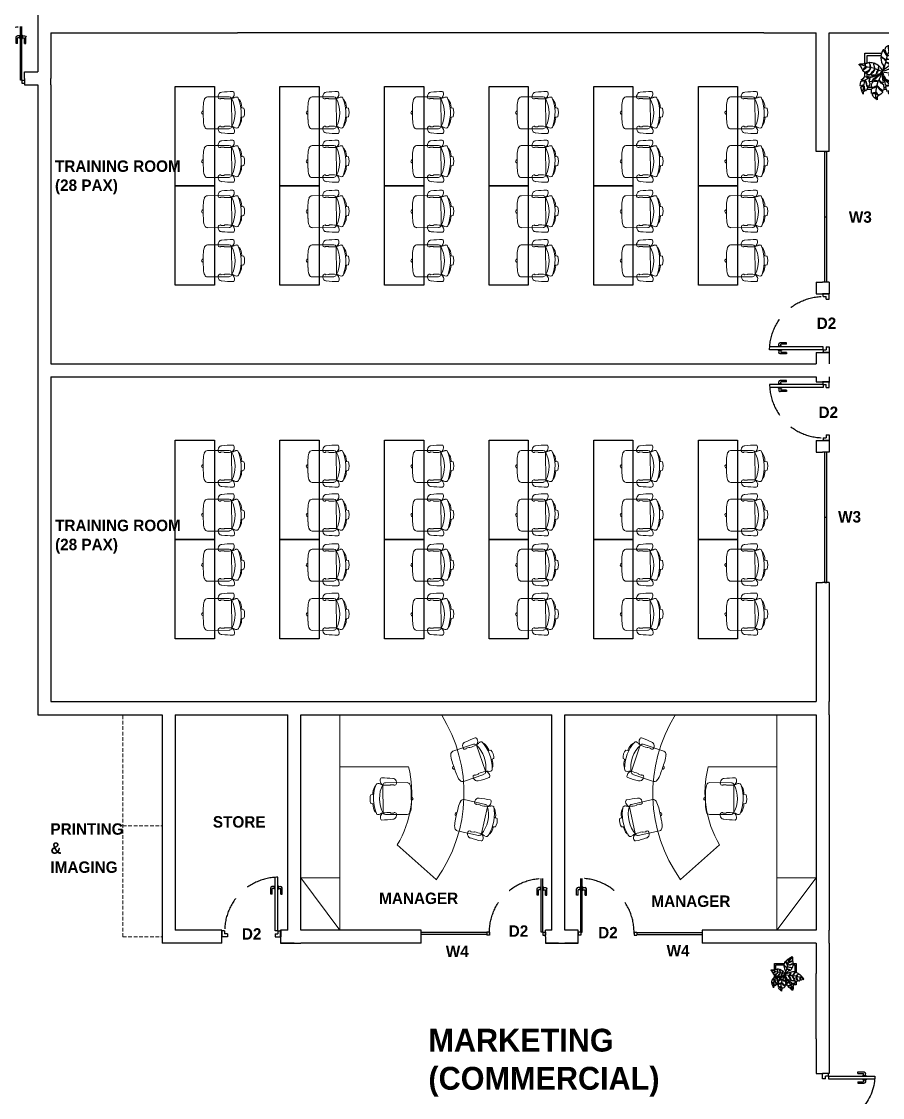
# Model space of a CAD drawing. Header units: inches. Extents: x 484217 to 497210, y -26946 to -21493.
# Drawn here: x 485076 to 485669, y -25098 to -24357 of the extents above; entities that cross this region are included whole.
import ezdxf

# ---------------------------------------------------------------- set-up
doc = ezdxf.new("R2010")
doc.units = ezdxf.units.IN
doc.header["$LTSCALE"] = 20
doc.header["$MEASUREMENT"] = 0
doc.linetypes.add('DASHED', pattern=[0.75, 0.5, -0.25])
doc.linetypes.add('HIDDEN2', pattern=[0.1875, 0.125, -0.0625])
doc.layers.add('A-furniture', color=50, linetype='Continuous', lineweight=9)
doc.layers.add('I-ANNO-TEXT', color=7, linetype='Continuous', lineweight=18)
for name, color, linetype in [('Ceco.NET 17', 3, 'Continuous'), ('GLAZING', 4, 'Continuous'), ('I-DOORS', 104, 'Continuous'), ('I-FURN', 4, 'Continuous'), ('I-WALL-IN', 3, 'Continuous')]:
    doc.layers.add(name, color=color, linetype=linetype)
doc.styles.add('MICRO', font='')
doc.styles.get('MICRO').set_extended_font_data('MicrogrammaSSi', bold=True)

# ---------------------------------------------------------------- blocks, each defined once
blk = doc.blocks.new('A$C6A0E07C9')
at = {"layer": 'A-furniture'}
for p, q in [((-0.269, 0.177), (-0.266, 0.205)), ((-0.214, 0.272), (0.118, 0.288)), ((-0.012, 0.242), (-0.025, 0.242)), ((-0.011, 0.243), (-0.012, 0.242)), ((-0.008, 0.248), (-0.011, 0.243)), ((-0.011, 0.243), (-0.011, 0.243)), ((0.038, 0.251), (-0.003, 0.25)), ((0.042, 0.251), (0.045, 0.247)), ((0.045, 0.247), (0.046, 0.246)), ((0.046, 0.246), (0.048, 0.245)), ((0.048, 0.245), (0.048, 0.245)), ((0.159, 0.25), (0.179, -0.167)), ((-0.291, 0.02), (-0.289, 0.029)), ((-0.288, 0.01), (-0.291, 0.02)), ((-0.289, 0.029), (-0.284, 0.038)), ((-0.282, 0.002), (-0.288, 0.01)), ((-0.284, 0.038), (-0.276, 0.044)), ((-0.274, -0.003), (-0.282, 0.002)), ((-0.276, 0.044), (-0.267, 0.046)), ((0.315, 0.121), (0.306, 0.12)), ((0.313, 0.121), (0.347, 0.116)), ((0.315, 0.152), (0.319, 0.129)), ((0.351, 0.113), (0.36, 0.088)), ((0.364, 0.015), (0.358, -0.011)), ((0.36, 0.088), (0.366, 0.051)), ((0.366, 0.051), (0.364, 0.015)), ((-0.264, -0.004), (-0.274, -0.003)), ((0.296, -0.147), (0.284, -0.159)), ((0.311, -0.022), (0.322, -0.023)), ((0.32, -0.023), (0.355, -0.015)), ((0.355, -0.015), (0.356, -0.013)), ((0.356, -0.013), (0.358, -0.011)), ((-0.189, -0.217), (0.143, -0.2)), ((0.009, -0.176), (-0.004, -0.177)), ((0.009, -0.176), (0.009, -0.176)), ((0.01, -0.176), (0.009, -0.176)), ((0.013, -0.182), (0.01, -0.176)), ((0.059, -0.18), (0.018, -0.183)), ((0.063, -0.179), (0.066, -0.175)), ((0.066, -0.175), (0.067, -0.174)), ((0.067, -0.174), (0.069, -0.173)), ((0.069, -0.173), (0.069, -0.173))]:
    blk.add_line(p, q, dxfattribs=at)
for centre, radius, start, end in [((0.027, 0.278), 0.0792, 129.4999, 189.1152), ((0.007, 0.283), 0.0635, 94.0792, 117.5938), ((0.224, -0.892), 1.257, 92.3594, 100.1757), ((0.172, 0.345), 0.0192, 28.1256, 89.2436), ((0.121, 0.323), 0.0749, 330.3794, 24.513), ((0.182, 0.142), 0.452, 175.5289, 182.0991), ((0.594, -0.035), 0.893, 162.1203, 164.4323), ((-0.21, 0.223), 0.0487, 94.526, 161.0109), ((-0.022, 0.271), 0.0292, 192.0047, 264.4409), ((-0.004, 0.244), 0.00623, 84.8455, 131.3174), ((0.037, 0.241), 0.0101, 64.5281, 88.6391), ((0.001, 1.553), 1.309, 272.0899, 276.676), ((0.117, 0.241), 0.0463, 34.0902, 88.4441), ((0.149, 0.274), 0.0211, 279.8693, 313.3434), ((-0.249, 0.025), 0.471, 334.5973, 30.9732), ((0.17, 0.245), 0.0129, 130.1366, 158.0173), ((0.187, 0.181), 0.0779, 100.0525, 108.2672), ((0.108, 0.326), 0.0879, 309.6726, 333.0223), ((-1.125, 2.793), 2.849, 297.1157, 298.0695), ((-0.92, -0.013), 1.143, 14.0931, 15.0056), ((0.234, 0.223), 0.0597, 72.5282, 107.7011), ((0.195, 0.222), 0.0806, 25.5198, 45.5387), ((-0.301, 0.026), 0.614, 339.6108, 22.0467), ((0.128, 0.125), 0.189, 8.0925, 40.8276), ((72.219, 3.627), 72.574, 182.76527, 182.92488), ((0.31, 0.129), 0.0088, 301.088, 3.1667), ((0.347, 0.111), 0.00513, 22.8184, 91.0076), ((0.081, -0.062), 0.341, 182.481, 200.7553), ((0.116, -0.038), 0.211, 328.6962, 1.8079), ((0.318, -0.031), 0.00903, 2.1237, 63.3709), ((-0.186, -0.16), 0.0572, 202.8821, 266.1169), ((0.052, -0.207), 0.0792, 176.5782, 236.1936), ((0.002, -0.206), 0.0292, 101.2525, 173.6887), ((0.031, -0.214), 0.0635, 248.0997, 271.6142), ((0.017, -0.177), 0.00623, 234.376, 280.848), ((0.131, 0.976), 1.257, 265.5178, 273.334), ((0.058, -0.17), 0.0101, 277.0543, 301.1654), ((0.152, -1.479), 1.309, 89.0174, 93.6036), ((0.138, -0.155), 0.0449, 276.7939, 330.1521), ((0.172, -0.191), 0.0211, 52.3501, 85.8241), ((0.197, -0.155), 0.0211, 212.6602, 229.0352), ((0.163, -0.292), 0.122, 63.0548, 80.6357), ((0.136, -0.248), 0.0879, 32.6712, 56.0209), ((0.202, -0.26), 0.0192, 276.4498, 337.5679), ((-0.92, -0.013), 1.143, 350.6964, 351.6126), ((0.149, -0.244), 0.0749, 341.1805, 35.314), ((0.324, 0.055), 0.26, 246.1539, 250.8174), ((0.249, -0.153), 0.0392, 254.2998, 275.9911), ((0.254, -0.14), 0.0518, 269.3553, 293.3788)]:
    blk.add_arc(centre, radius, start, end, dxfattribs=at)
blk = doc.blocks.new('*U164')
at = {"layer": 'A-furniture'}
for p, q in [((2.5, -0.6), (2.5, 0)), ((3.3, -0.6), (0, -0.6)), ((0.8, -0.6), (0.8, -1.65)), ((1.992, -1.476), (2.525, -2.072))]:
    blk.add_line(p, q, dxfattribs=at)
at = {"layer": 'A-furniture', "linetype": 'HIDDEN2'}
blk.add_line((2.5, 0), (3.3, -0.6), dxfattribs=at)
at = {"layer": 'A-furniture'}
for centre, radius, start, end in [((1.189, -0.145), 1.554, 255.5214, 301.111), ((1.204, -0.234), 2.264, 237.868, 305.7215)]:
    blk.add_arc(centre, radius, start, end, dxfattribs=at)
for p, rotation in [((1.323, -1.428), 86.85652716130764), ((0.691, -2.585), 248.0226334994808), ((1.546, -2.651), 279.5773348211345)]:
    blk.add_blockref('A$C6A0E07C9', p, dxfattribs=dict(at, rotation=rotation))
blk = doc.blocks.new('glass doors- 900')
for p, q in [((387081, -15046), (387081, -14225)), ((387102, -15046), (387102, -14226)), ((387017, -14483), (387017, -14387)), ((387038, -14483), (387017, -14483)), ((387070, -14366), (387038, -14366)), ((387038, -14483), (387038, -14398)), ((387070, -14398), (387038, -14398)), ((387081, -14355), (387070, -14355)), ((387070, -14408), (387070, -14355)), ((387081, -14408), (387070, -14408)), ((387102, -14355), (387113, -14355)), ((387102, -14408), (387113, -14408)), ((387113, -14408), (387113, -14355)), ((387113, -14366), (387145, -14366)), ((387113, -14398), (387145, -14398)), ((387145, -14483), (387145, -14398)), ((387145, -14483), (387167, -14483)), ((387167, -14483), (387167, -14387)), ((387038, -15046), (387038, -15093)), ((387081, -15046), (387038, -15046)), ((387081, -15093), (387038, -15093)), ((387081, -15046), (387081, -15093)), ((387081, -15046), (387081, -15093)), ((387081, -15046), (387102, -15046)), ((387895, -15046), (387895, -15093)), ((387895, -15046), (387895, -15093)), ((387895, -15046), (387895, -15046)), ((387895, -15046), (387938, -15046)), ((387895, -15093), (387938, -15093)), ((387938, -15046), (387938, -15093))]:
    blk.add_line(p, q)
at = {"linetype": 'DASHED', "ltscale": 50}
blk.add_arc((387070, -15050), 825, 358.6028, 89.255, dxfattribs=at)
for centre, start, end in [((387038, -14387), 90, 180), ((387145, -14387), 0, 90)]:
    blk.add_arc(centre, 21.4, start, end)
blk = doc.blocks.new('door 1')
for p, q in [((86, 0), (0, 0)), ((0, -90), (0, 0)), ((86, -43), (86, 0)), ((814, 0), (900, 0)), ((814, -43), (814, 0)), ((900, -90), (900, 0)), ((43, -90), (0, -90)), ((86, -43), (43, -43)), ((43, -90), (43, -43)), ((43, -90), (43, -43)), ((43, -90), (43, -911)), ((43, -90), (86, -90)), ((86, -90), (86, -909)), ((814, -43), (857, -43)), ((857, -90), (857, -43)), ((857, -90), (857, -43)), ((857, -90), (900, -90)), ((857, -90), (857, -90)), ((-21, -652), (-21, -749)), ((0, -652), (-21, -652)), ((0, -652), (0, -738)), ((129, -652), (129, -738)), ((129, -652), (150, -652)), ((150, -652), (150, -749)), ((32, -738), (0, -738)), ((32, -770), (0, -770)), ((32, -727), (32, -781)), ((43, -727), (32, -727)), ((43, -781), (32, -781)), ((86, -727), (96, -727)), ((86, -781), (96, -781)), ((96, -727), (96, -781)), ((96, -738), (129, -738)), ((96, -770), (129, -770))]:
    blk.add_line(p, q)
at = {"linetype": 'DASHED', "ltscale": 50}
blk.add_arc((32, -86), 825, 270.745, 1.3972, dxfattribs=at)
for centre, start, end in [((0, -749), 180, 270), ((129, -749), 270, 0)]:
    blk.add_arc(centre, 21.4, start, end)
blk = doc.blocks.new('pivot door')
blk.add_line((-188253, -329835), (-188265, -329835))
at = {"layer": 'I-DOORS', "rotation": 180}
blk.add_blockref('door 1', (-188253, -329835), dxfattribs=at)
blk = doc.blocks.new('solid door-1500')
for p, q in [((410495, -4754), (410495, -4047)), ((410537, -4754), (410537, -4047)), ((411866, -4754), (411866, -4047)), ((411909, -4754), (411909, -4047)), ((410430, -4306), (410430, -4209)), ((410484, -4188), (410452, -4188)), ((410484, -4220), (410452, -4220)), ((410452, -4306), (410452, -4220)), ((410484, -4231), (410484, -4177)), ((410495, -4177), (410484, -4177)), ((410495, -4231), (410484, -4231)), ((410537, -4177), (410548, -4177)), ((410537, -4231), (410548, -4231)), ((410548, -4231), (410548, -4177)), ((410548, -4188), (410580, -4188)), ((410548, -4220), (410580, -4220)), ((410580, -4306), (410580, -4220)), ((410602, -4306), (410602, -4209)), ((411802, -4306), (411802, -4209)), ((411855, -4188), (411823, -4188)), ((411855, -4220), (411823, -4220)), ((411823, -4306), (411823, -4220)), ((411866, -4177), (411855, -4177)), ((411855, -4231), (411855, -4177)), ((411866, -4231), (411855, -4231)), ((411909, -4177), (411920, -4177)), ((411909, -4231), (411920, -4231)), ((411920, -4231), (411920, -4177)), ((411920, -4188), (411952, -4188)), ((411920, -4220), (411952, -4220)), ((411952, -4306), (411952, -4220)), ((411973, -4306), (411973, -4209)), ((410452, -4306), (410430, -4306)), ((410580, -4306), (410602, -4306)), ((411823, -4306), (411802, -4306)), ((411952, -4306), (411973, -4306)), ((410495, -4754), (410452, -4754)), ((410452, -4754), (410452, -4844)), ((410495, -4754), (410537, -4754)), ((410495, -4754), (410495, -4801)), ((410495, -4754), (410495, -4801)), ((411909, -4754), (411866, -4754)), ((411909, -4754), (411909, -4801)), ((411909, -4754), (411909, -4801)), ((411909, -4754), (411952, -4754)), ((411952, -4754), (411952, -4844)), ((410452, -4844), (410464, -4844)), ((410537, -4844), (410452, -4844)), ((410537, -4801), (410495, -4801)), ((410537, -4801), (410537, -4844)), ((411866, -4801), (411866, -4844)), ((411866, -4801), (411909, -4801)), ((411866, -4844), (411952, -4844)), ((411952, -4844), (411940, -4844))]:
    blk.add_line(p, q)
for points in [[(410495, -4047), (410537, -4047)], [(411909, -4047), (411866, -4047)]]:
    blk.add_lwpolyline(points)
at = {"linetype": 'DASHED', "ltscale": 50}
for centre, start, end in [((410495, -4754), 0, 86.5254), ((411909, -4754), 93.4746, 180)]:
    blk.add_arc(centre, 707, start, end, dxfattribs=at)
for centre, start, end in [((410452, -4209), 90, 180), ((410580, -4209), 0, 90), ((411823, -4209), 90, 180), ((411952, -4209), 0, 90)]:
    blk.add_arc(centre, 21.4, start, end)
blk = doc.blocks.new('Drawing10')
at = {"layer": 'Ceco.NET 17', "color": 7}
for p, q in [((-0.02, 0.263), (-0.059, 0.273)), ((0.029, 0.247), (-0.02, 0.263)), ((0.07, 0.24), (0.029, 0.247)), ((0.103, 0.231), (0.07, 0.24)), ((0.156, 0.21), (0.103, 0.231)), ((0.189, 0.199), (0.156, 0.21))]:
    blk.add_line(p, q, dxfattribs=at)
for points in [[(0.331, 0.528), (0.32, 0.524), (0.312, 0.519), (0.305, 0.512), (0.303, 0.502), (0.302, 0.488), (0.297, 0.489), (0.297, 0.5), (0.294, 0.505), (0.289, 0.504), (0.28, 0.496), (0.271, 0.491), (0.266, 0.483), (0.266, 0.466), (0.266, 0.443), (0.266, 0.43), (0.262, 0.426), (0.26, 0.433), (0.259, 0.456), (0.261, 0.479), (0.255, 0.482), (0.243, 0.473), (0.234, 0.468), (0.226, 0.462), (0.22, 0.453), (0.218, 0.439), (0.225, 0.417), (0.233, 0.398), (0.243, 0.379), (0.242, 0.371), (0.236, 0.375), (0.232, 0.386), (0.223, 0.402), (0.212, 0.423), (0.209, 0.437), (0.198, 0.435), (0.188, 0.417), (0.184, 0.408), (0.18, 0.396), (0.174, 0.372), (0.189, 0.355), (0.203, 0.347), (0.221, 0.334), (0.227, 0.323), (0.23, 0.315), (0.224, 0.319), (0.217, 0.33), (0.2, 0.34), (0.183, 0.352), (0.174, 0.355), (0.174, 0.348), (0.177, 0.325), (0.183, 0.3), (0.19, 0.282), (0.203, 0.266), (0.203, 0.253), (0.194, 0.21), (0.213, 0.227), (0.233, 0.24), (0.269, 0.267), (0.269, 0.27), (0.26, 0.283), (0.237, 0.295), (0.233, 0.306), (0.241, 0.302), (0.265, 0.293), (0.279, 0.277), (0.288, 0.276), (0.289, 0.275), (0.292, 0.278), (0.308, 0.291), (0.319, 0.301), (0.325, 0.309), (0.32, 0.318), (0.302, 0.321), (0.281, 0.325), (0.255, 0.331), (0.243, 0.335), (0.248, 0.336), (0.269, 0.337), (0.297, 0.331), (0.325, 0.325), (0.335, 0.326), (0.341, 0.338), (0.345, 0.361), (0.349, 0.379), (0.349, 0.394), (0.332, 0.39), (0.302, 0.376), (0.276, 0.372), (0.258, 0.37), (0.259, 0.376), (0.278, 0.377), (0.297, 0.384), (0.318, 0.394), (0.338, 0.4), (0.346, 0.41), (0.345, 0.427), (0.343, 0.446), (0.323, 0.442), (0.306, 0.43), (0.285, 0.42), (0.272, 0.42), (0.286, 0.427), (0.309, 0.438), (0.328, 0.452), (0.34, 0.456), (0.34, 0.479), (0.34, 0.499), (0.34, 0.512), (0.336, 0.519)], [(-0.066, 0.275), (-0.059, 0.28), (-0.052, 0.283), (-0.038, 0.283), (-0.021, 0.284), (-0.008, 0.285), (-0.001, 0.28), (0.001, 0.27), (0.005, 0.258), (0.009, 0.257), (0.006, 0.266), (0.004, 0.277), (0.005, 0.287), (0.009, 0.289), (0.02, 0.292), (0.03, 0.295), (0.038, 0.296), (0.048, 0.289), (0.052, 0.271), (0.055, 0.257), (0.057, 0.245), (0.063, 0.247), (0.06, 0.265), (0.055, 0.282), (0.051, 0.293), (0.049, 0.298), (0.052, 0.3), (0.067, 0.298), (0.08, 0.297), (0.093, 0.295), (0.094, 0.279), (0.097, 0.261), (0.102, 0.245), (0.103, 0.236), (0.107, 0.232), (0.109, 0.237), (0.105, 0.253), (0.1, 0.268), (0.099, 0.281), (0.103, 0.293), (0.109, 0.29), (0.118, 0.283), (0.131, 0.278), (0.144, 0.268), (0.147, 0.25), (0.145, 0.229), (0.148, 0.216), (0.151, 0.222), (0.151, 0.232), (0.15, 0.246), (0.151, 0.254), (0.149, 0.261), (0.153, 0.261), (0.16, 0.255), (0.17, 0.243), (0.175, 0.232), (0.184, 0.219), (0.192, 0.204), (0.184, 0.192), (0.172, 0.182), (0.164, 0.173), (0.153, 0.168), (0.138, 0.166), (0.128, 0.169), (0.131, 0.178), (0.139, 0.192), (0.144, 0.201), (0.145, 0.207), (0.136, 0.207), (0.13, 0.198), (0.123, 0.175), (0.119, 0.165), (0.113, 0.16), (0.101, 0.159), (0.086, 0.159), (0.076, 0.16), (0.07, 0.168), (0.077, 0.18), (0.094, 0.197), (0.105, 0.21), (0.108, 0.221), (0.104, 0.225), (0.097, 0.212), (0.086, 0.2), (0.075, 0.19), (0.066, 0.176), (0.059, 0.166), (0.051, 0.163), (0.037, 0.164), (0.027, 0.167), (0.011, 0.182), (0.024, 0.189), (0.046, 0.208), (0.056, 0.22), (0.06, 0.228), (0.061, 0.236), (0.054, 0.234), (0.048, 0.221), (0.034, 0.207), (0.02, 0.2), (0.006, 0.19), (-0.006, 0.192), (-0.016, 0.199), (-0.022, 0.206), (-0.025, 0.215), (-0.009, 0.225), (0.006, 0.233), (0.015, 0.242), (0.01, 0.245), (0, 0.238), (-0.011, 0.232), (-0.025, 0.222), (-0.03, 0.223), (-0.033, 0.231), (-0.041, 0.249), (-0.053, 0.26), (-0.063, 0.271)], [(0.547, 0.11), (0.54, 0.118), (0.532, 0.126), (0.525, 0.137), (0.516, 0.148), (0.509, 0.156), (0.5, 0.156), (0.49, 0.152), (0.48, 0.141), (0.478, 0.146), (0.486, 0.156), (0.5, 0.159), (0.5, 0.166), (0.494, 0.172), (0.48, 0.183), (0.468, 0.192), (0.455, 0.2), (0.441, 0.194), (0.428, 0.187), (0.419, 0.178), (0.411, 0.169), (0.405, 0.172), (0.414, 0.183), (0.423, 0.191), (0.434, 0.198), (0.441, 0.202), (0.446, 0.208), (0.437, 0.213), (0.416, 0.227), (0.401, 0.232), (0.387, 0.234), (0.37, 0.217), (0.362, 0.2), (0.351, 0.184), (0.342, 0.185), (0.354, 0.197), (0.36, 0.213), (0.369, 0.226), (0.376, 0.235), (0.375, 0.241), (0.365, 0.245), (0.35, 0.245), (0.332, 0.242), (0.31, 0.239), (0.301, 0.227), (0.293, 0.205), (0.288, 0.186), (0.284, 0.196), (0.291, 0.218), (0.295, 0.226), (0.297, 0.231), (0.293, 0.234), (0.278, 0.23), (0.257, 0.222), (0.245, 0.217), (0.23, 0.21), (0.219, 0.207), (0.193, 0.203), (0.197, 0.184), (0.202, 0.158), (0.211, 0.143), (0.223, 0.13), (0.23, 0.115), (0.248, 0.106), (0.267, 0.098), (0.294, 0.089), (0.297, 0.095), (0.294, 0.111), (0.284, 0.125), (0.273, 0.14), (0.267, 0.158), (0.267, 0.172), (0.271, 0.174), (0.277, 0.171), (0.277, 0.152), (0.288, 0.135), (0.296, 0.124), (0.305, 0.103), (0.306, 0.087), (0.325, 0.084), (0.344, 0.081), (0.362, 0.076), (0.368, 0.082), (0.366, 0.093), (0.354, 0.119), (0.344, 0.135), (0.336, 0.148), (0.328, 0.168), (0.334, 0.172), (0.346, 0.152), (0.358, 0.13), (0.373, 0.107), (0.377, 0.091), (0.376, 0.078), (0.383, 0.072), (0.403, 0.068), (0.412, 0.067), (0.426, 0.069), (0.43, 0.074), (0.422, 0.085), (0.416, 0.103), (0.405, 0.125), (0.401, 0.139), (0.401, 0.148), (0.407, 0.147), (0.411, 0.135), (0.419, 0.116), (0.427, 0.095), (0.438, 0.082), (0.454, 0.076), (0.462, 0.078), (0.473, 0.085), (0.479, 0.096), (0.47, 0.116), (0.474, 0.124), (0.478, 0.112), (0.485, 0.101), (0.49, 0.094), (0.501, 0.098), (0.515, 0.102), (0.524, 0.106), (0.537, 0.105)], [(-0.02, -0.051), (-0.027, -0.031), (-0.033, -0.013), (-0.042, 0.014), (-0.044, 0.024), (-0.029, 0.039), (-0.019, 0.044), (-0.016, 0.05), (-0.023, 0.049), (-0.034, 0.045), (-0.042, 0.037), (-0.049, 0.037), (-0.053, 0.049), (-0.049, 0.062), (-0.045, 0.089), (-0.037, 0.094), (-0.019, 0.097), (-0.004, 0.096), (0, 0.099), (-0.007, 0.101), (-0.027, 0.105), (-0.039, 0.105), (-0.037, 0.111), (-0.028, 0.119), (-0.014, 0.13), (-0.001, 0.143), (0.017, 0.14), (0.033, 0.129), (0.045, 0.128), (0.038, 0.133), (0.027, 0.138), (0.027, 0.145), (0.037, 0.147), (0.069, 0.152), (0.123, 0.156), (0.151, 0.158), (0.123, 0.138), (0.091, 0.116), (0.071, 0.087), (0.054, 0.088), (0.05, 0.102), (0.057, 0.122), (0.054, 0.125), (0.046, 0.111), (0.044, 0.093), (0.051, 0.08), (0.055, 0.068), (0.049, 0.052), (0.039, 0.035), (0.025, 0.043), (0.021, 0.065), (0.012, 0.088), (0.004, 0.093), (0.009, 0.078), (0.014, 0.06), (0.016, 0.044), (0.023, 0.032), (0.031, 0.023), (0.024, 0.008), (0.015, -0.005), (0.009, -0.013), (0, 0), (-0.004, 0.026), (-0.01, 0.039), (-0.012, 0.029), (-0.007, 0.004), (-0.004, -0.007), (0.003, -0.017), (-0.011, -0.021), (-0.018, -0.023)], [(0.203, 0.147), (0.221, 0.112), (0.237, 0.101), (0.268, 0.081), (0.273, 0.073), (0.272, 0.067), (0.27, 0.056), (0.274, 0.051), (0.278, 0.064), (0.283, 0.071), (0.29, 0.066), (0.298, 0.059), (0.31, 0.052), (0.313, 0.037), (0.311, 0.023), (0.307, 0.007), (0.31, -0.006), (0.316, 0), (0.315, 0.011), (0.318, 0.027), (0.322, 0.035), (0.327, 0.03), (0.335, 0.013), (0.345, -0.005), (0.344, -0.017), (0.333, -0.03), (0.322, -0.044), (0.33, -0.043), (0.337, -0.033), (0.348, -0.031), (0.349, -0.048), (0.344, -0.067), (0.339, -0.086), (0.335, -0.104), (0.312, -0.083), (0.306, -0.071), (0.299, -0.066), (0.302, -0.055), (0.313, -0.049), (0.315, -0.041), (0.306, -0.046), (0.294, -0.053), (0.291, -0.06), (0.279, -0.055), (0.266, -0.047), (0.255, -0.032), (0.269, -0.019), (0.287, -0.014), (0.3, -0.011), (0.299, -0.004), (0.286, -0.007), (0.271, -0.009), (0.256, -0.017), (0.247, -0.019), (0.238, -0.009), (0.233, 0.008), (0.233, 0.019), (0.228, 0.033), (0.237, 0.041), (0.256, 0.042), (0.265, 0.044), (0.264, 0.049), (0.256, 0.047), (0.236, 0.046), (0.228, 0.045), (0.222, 0.073), (0.216, 0.101), (0.206, 0.131)]]:
    blk.add_lwpolyline(points, close=True, dxfattribs=at)
for points in [[(0.206, 0.225), (0.234, 0.312), (0.243, 0.364), (0.261, 0.413), (0.297, 0.476), (0.326, 0.508)], [(0, 0.276), (0, 0.4), (0.182, 0.4)], [(0.025, 0.293), (0.025, 0.375), (0.175, 0.375)], [(0.224, 0.4), (0.232, 0.4)], [(0.237, 0.375), (0.242, 0.375)], [(0.259, 0.375), (0.295, 0.375)], [(0.338, 0.4), (0.4, 0.4), (0.4, 0.232)], [(0.348, 0.375), (0.375, 0.375), (0.375, 0.24)], [(0, 0.23), (0, 0.238)], [(0.126, 0.15), (0.09, 0.139), (0.044, 0.125), (0.007, 0.107), (-0.008, 0.075), (-0.019, 0.031), (-0.023, -0.012)], [(0, 0.142), (0, 0.191)], [(0.025, 0.19), (0.025, 0.202)], [(0.025, 0.134), (0.025, 0.169)], [(0.191, 0.189), (0.191, 0.164), (0.19, 0.141), (0.192, 0.118), (0.197, 0.094), (0.2, 0.079), (0.194, 0.076), (0.179, 0.082), (0.168, 0.093), (0.161, 0.107), (0.154, 0.102), (0.16, 0.091), (0.17, 0.076), (0.189, 0.069), (0.204, 0.057), (0.205, 0.04), (0.208, 0.023), (0.207, 0.007), (0.202, -0.007), (0.191, -0.008), (0.166, 0.008), (0.152, 0.026), (0.139, 0.043), (0.134, 0.037), (0.142, 0.022), (0.155, 0.007), (0.177, -0.01), (0.191, -0.021), (0.193, -0.032), (0.183, -0.043), (0.173, -0.051), (0.157, -0.061), (0.142, -0.052), (0.13, -0.036), (0.12, -0.034), (0.124, -0.043), (0.137, -0.054), (0.149, -0.063), (0.148, -0.067), (0.134, -0.077), (0.132, -0.096), (0.132, -0.113), (0.12, -0.102), (0.105, -0.09), (0.089, -0.075), (0.081, -0.058), (0.084, -0.048), (0.105, -0.042), (0.116, -0.037), (0.111, -0.031), (0.094, -0.037), (0.081, -0.04), (0.072, -0.043), (0.072, -0.025), (0.072, -0.007), (0.072, 0.008), (0.082, 0.015), (0.108, 0.023), (0.117, 0.031), (0.121, 0.039), (0.112, 0.035), (0.102, 0.028), (0.084, 0.025), (0.072, 0.035), (0.072, 0.055), (0.078, 0.07), (0.087, 0.087), (0.099, 0.088), (0.124, 0.093), (0.14, 0.094), (0.135, 0.098), (0.121, 0.099), (0.102, 0.098), (0.098, 0.102), (0.103, 0.108), (0.116, 0.119), (0.13, 0.132), (0.191, 0.189)], [(0.185, 0.178), (0.165, 0.136), (0.14, 0.087), (0.126, 0.037), (0.12, -0.01), (0.114, -0.055), (0.117, -0.082), (0.127, -0.102)], [(0.212, 0.19), (0.269, 0.184), (0.331, 0.182), (0.383, 0.173), (0.451, 0.152), (0.511, 0.127), (0.529, 0.115)], [(0.375, 0.234), (0.375, 0.222)], [(0.072, 0), (0.018, 0)], [(0.025, 0.03), (0.025, 0.042)], [(0.11, 0.025), (0.029, 0.025)], [(0.153, 0.025), (0.14, 0.025)], [(0.179, 0), (0.164, 0)], [(0.235, 0), (0.204, 0)], [(0.231, 0.025), (0.207, 0.025)], [(0.218, 0.108), (0.265, 0.06), (0.283, 0.028), (0.312, -0.014), (0.323, -0.05), (0.331, -0.093)], [(0.315, 0), (0.309, 0)], [(0.318, 0.025), (0.311, 0.025)], [(0.375, 0.099), (0.375, 0.025), (0.33, 0.025)], [(0.4, 0.068), (0.4, 0), (0.342, 0)]]:
    blk.add_lwpolyline(points, dxfattribs=at)
for radius, start, end in [(0.152, 66.8462, 69.1635), (0.152, 207.3985, 208.1983), (0.11, 239.4978, 242.4297), (0.11, 256.133, 263.4421)]:
    blk.add_arc((0.19, 0.193), radius, start, end, dxfattribs=at)

msp = doc.modelspace()

# ---------------------------------------------------------------- linework, layer by layer
at = {"layer": 'A-furniture', "linetype": 'HIDDEN2', "elevation": 6.93}
for points in [[(485145.64, -24987.52), (485145.64, -24834.52)], [(485145.64, -24911.02), (485172.64, -24911.02)], [(485145.64, -24987.52), (485172.64, -24987.52)]]:
    msp.add_lwpolyline(points, dxfattribs=at)
at = {"layer": 'GLAZING', "elevation": 6.93}
for points in [[(485628.92, -24536.66), (485628.92, -24446.66)], [(485630.27, -24536.66), (485630.27, -24446.66)], [(485628.92, -24491.66), (485630.27, -24491.66)], [(485628.92, -24743.58), (485628.92, -24653.59)], [(485630.27, -24743.58), (485630.27, -24653.59)], [(485628.92, -24698.58), (485630.27, -24698.58)], [(485396.14, -24984.56), (485351.14, -24984.56)], [(485396.14, -24984.56), (485396.14, -24985.91)], [(485499.52, -24984.56), (485544.52, -24984.56)], [(485499.52, -24984.56), (485499.52, -24985.91)], [(485396.14, -24985.91), (485351.14, -24985.91)], [(485499.52, -24985.91), (485544.52, -24985.91)]]:
    msp.add_lwpolyline(points, dxfattribs=at)
at = {"layer": 'I-FURN', "elevation": 6.93}
for points in [[(485181.64, -24401.9), (485208.68, -24401.9), (485208.68, -24470.31), (485181.64, -24470.31)], [(485253.68, -24401.9), (485280.73, -24401.9), (485280.73, -24470.31), (485253.68, -24470.31)], [(485325.73, -24401.9), (485352.77, -24401.9), (485352.77, -24470.31), (485325.73, -24470.31)], [(485397.77, -24401.9), (485424.81, -24401.9), (485424.81, -24470.31), (485397.77, -24470.31)], [(485469.82, -24401.9), (485496.86, -24401.9), (485496.86, -24470.31), (485469.82, -24470.31)], [(485541.86, -24401.9), (485568.9, -24401.9), (485568.9, -24470.31), (485541.86, -24470.31)], [(485181.64, -24470.31), (485208.68, -24470.31), (485208.68, -24538.73), (485181.64, -24538.73)], [(485253.68, -24470.31), (485280.73, -24470.31), (485280.73, -24538.73), (485253.68, -24538.73)], [(485325.73, -24470.31), (485352.77, -24470.31), (485352.77, -24538.73), (485325.73, -24538.73)], [(485397.77, -24470.31), (485424.81, -24470.31), (485424.81, -24538.73), (485397.77, -24538.73)], [(485469.82, -24470.31), (485496.86, -24470.31), (485496.86, -24538.73), (485469.82, -24538.73)], [(485541.86, -24470.31), (485568.9, -24470.31), (485568.9, -24538.73), (485541.86, -24538.73)], [(485181.64, -24645.44), (485208.68, -24645.44), (485208.68, -24713.86), (485181.64, -24713.86)], [(485253.68, -24645.44), (485280.73, -24645.44), (485280.73, -24713.86), (485253.68, -24713.86)], [(485325.73, -24645.44), (485352.77, -24645.44), (485352.77, -24713.86), (485325.73, -24713.86)], [(485397.77, -24645.44), (485424.81, -24645.44), (485424.81, -24713.86), (485397.77, -24713.86)], [(485469.82, -24645.44), (485496.86, -24645.44), (485496.86, -24713.86), (485469.82, -24713.86)], [(485541.86, -24645.44), (485568.9, -24645.44), (485568.9, -24713.86), (485541.86, -24713.86)], [(485181.64, -24713.86), (485208.68, -24713.86), (485208.68, -24782.27), (485181.64, -24782.27)], [(485253.68, -24713.86), (485280.73, -24713.86), (485280.73, -24782.27), (485253.68, -24782.27)], [(485325.73, -24713.86), (485352.77, -24713.86), (485352.77, -24782.27), (485325.73, -24782.27)], [(485397.77, -24713.86), (485424.81, -24713.86), (485424.81, -24782.27), (485397.77, -24782.27)], [(485469.82, -24713.86), (485496.86, -24713.86), (485496.86, -24782.27), (485469.82, -24782.27)], [(485541.86, -24713.86), (485568.9, -24713.86), (485568.9, -24782.27), (485541.86, -24782.27)]]:
    msp.add_lwpolyline(points, close=True, dxfattribs=at)
at = {"layer": 'I-WALL-IN'}
for p, q in [((485087.14, -24215.55, 6.93), (485087.14, -24360.22, 6.93)), ((485224.65, -24364.72, 6.93), (485224.65, -24364.72, 6.93)), ((485229.15, -24364.72, 6.93), (485224.65, -24364.72, 6.93)), ((485586.9, -24364.72, 6.93), (485622.9, -24364.72, 6.93)), ((485622.9, -24400.72, 6.93), (485622.9, -24364.72, 6.93)), ((485631.9, -24364.72, 6.93), (485746.88, -24364.72, 6.93)), ((485631.9, -24400.72, 6.93), (485631.9, -24364.72, 6.93)), ((485078.01, -24396.22, 6.93), (485078.01, -24391.72, 6.93)), ((485096.14, -24400.72), (485096.14, -24396.22, 6.93)), ((485630.27, -24446.66, 6.93), (485622.9, -24446.66, 6.93)), ((485631.9, -24446.66, 6.93), (485627.4, -24446.66, 6.93)), ((485622.9, -24536.66, 6.93), (485622.9, -24544.52, 6.93)), ((485622.9, -24536.66, 6.93), (485627.4, -24536.66, 6.93)), ((485631.9, -24536.66, 6.93), (485627.4, -24536.66, 6.93)), ((485631.9, -24536.66, 6.93), (485631.9, -24544.52, 6.93)), ((485622.9, -24544.52, 6.93), (485627.85, -24544.52, 6.93)), ((485631.9, -24544.52, 6.93), (485627.4, -24544.52, 6.93)), ((485622.9, -24585.02, 6.93), (485622.9, -24592.87, 6.93)), ((485622.9, -24585.02, 6.93), (485627.85, -24585.02, 6.93)), ((485631.9, -24585.02, 6.93), (485627.4, -24585.02, 6.93)), ((485631.9, -24585.02, 6.93), (485631.9, -24592.87, 6.93)), ((485631.9, -24585.02, 6.93), (485631.9, -24592.87, 6.93)), ((485622.9, -24601.87, 6.93), (485622.9, -24605.22, 6.93)), ((485622.9, -24605.22, 6.93), (485627.4, -24605.22, 6.93)), ((485631.9, -24605.22, 6.93), (485627.4, -24605.22, 6.93)), ((485631.9, -24601.87, 6.93), (485631.9, -24605.22, 6.93)), ((485631.9, -24601.87, 6.93), (485631.9, -24605.22, 6.93)), ((485622.9, -24645.72, 6.93), (485622.9, -24653.59, 6.93)), ((485622.9, -24645.72, 6.93), (485627.85, -24645.72, 6.93)), ((485631.9, -24645.72, 6.93), (485627.4, -24645.72, 6.93)), ((485631.9, -24645.72, 6.93), (485631.9, -24653.59, 6.93)), ((485622.9, -24653.59, 6.93), (485627.4, -24653.59, 6.93)), ((485622.9, -24743.58, 6.93), (485627.4, -24743.58, 6.93)), ((485631.9, -24743.58, 6.93), (485627.4, -24743.58, 6.93)), ((485172.64, -24825.52, 6.93), (485268.13, -24825.52, 6.93)), ((485445.52, -24825.52, 6.93), (485450.02, -24825.52, 6.93)), ((485631.9, -24834.52, 6.93), (485631.9, -24825.52, 6.93)), ((485213.8, -24987.52, 6.93), (485213.8, -24983.02, 6.93)), ((485254.3, -24987.52, 6.93), (485254.3, -24983.02, 6.93)), ((485436.64, -24987.52, 6.93), (485436.64, -24983.02, 6.93)), ((485459.02, -24987.52, 6.93), (485459.02, -24983.02, 6.93)), ((485631.9, -24992.02, 6.93), (485631.9, -24983.02, 6.93)), ((485172.64, -24987.52, 6.93), (485172.64, -24992.02, 6.93)), ((485177.14, -24992.02, 6.93), (485172.64, -24992.02, 6.93)), ((485213.8, -24992.02, 6.93), (485213.8, -24987.52, 6.93)), ((485254.3, -24987.52, 6.93), (485254.3, -24992.02, 6.93)), ((485254.3, -24992.02, 6.93), (485268.13, -24992.02, 6.93)), ((485351.14, -24992.02, 6.93), (485351.14, -24987.52, 6.93)), ((485436.64, -24987.52, 6.93), (485436.64, -24992.02, 6.93)), ((485436.64, -24992.02, 6.93), (485459.02, -24992.02, 6.93)), ((485459.02, -24992.02, 6.93), (485459.02, -24987.52, 6.93)), ((485544.52, -24987.52, 6.93), (485544.52, -24992.02, 6.93)), ((485622.9, -25057.72, 6.93), (485622.9, -25012.72, 6.93)), ((485631.9, -25012.72, 6.93), (485631.9, -25057.72, 6.93)), ((485622.9, -25081.6, 6.93), (485627.4, -25081.6, 6.93)), ((485631.9, -25081.6, 6.93), (485627.4, -25081.6, 6.93))]:
    msp.add_line(p, q, dxfattribs=at)
at = {"layer": 'I-WALL-IN', "elevation": 6.93}
for points in [[(485087.14, -24360.22), (485087.14, -24391.72)], [(485096.14, -24364.72), (485224.65, -24364.72)], [(485096.14, -24364.72), (485096.14, -24396.22)], [(485586.9, -24364.72), (485229.15, -24364.72)], [(485078.01, -24391.72), (485087.14, -24391.72)], [(485078.01, -24396.22), (485078.01, -24400.72)], [(485078.01, -24400.72), (485087.14, -24400.72)], [(485087.14, -24400.72), (485087.14, -24834.52)], [(485096.14, -24400.72), (485096.14, -24592.87)], [(485622.9, -24446.66), (485622.9, -24400.72)], [(485631.9, -24446.66), (485631.9, -24400.72)], [(485628.92, -24446.66), (485630.27, -24446.66)], [(485096.14, -24592.87), (485622.9, -24592.87)], [(485096.14, -24601.87), (485622.9, -24601.87)], [(485096.14, -24601.87), (485096.14, -24825.52)], [(485631.9, -24653.59), (485627.4, -24653.59)], [(485622.9, -24743.58), (485622.9, -24825.52)], [(485628.92, -24743.58), (485630.27, -24743.58)], [(485631.9, -24743.58), (485631.9, -24825.52)], [(485096.14, -24825.52), (485172.64, -24825.52)], [(485177.14, -24825.52), (485263.63, -24825.52)], [(485268.13, -24825.52), (485445.52, -24825.52)], [(485450.02, -24825.52), (485622.9, -24825.52)], [(485087.14, -24834.52), (485172.64, -24834.52)], [(485172.64, -24834.52), (485172.64, -24987.52)], [(485181.64, -24834.52), (485259.13, -24834.52)], [(485181.64, -24834.52), (485181.64, -24983.02)], [(485259.13, -24983.02), (485259.13, -24834.52)], [(485268.13, -24834.52), (485441.02, -24834.52)], [(485268.13, -24983.02), (485268.13, -24834.52)], [(485441.02, -24983.02), (485441.02, -24834.52)], [(485450.02, -24834.52), (485622.9, -24834.52)], [(485450.02, -24983.02), (485450.02, -24834.52)], [(485622.9, -24834.52), (485622.9, -24983.02)], [(485631.9, -24834.52), (485631.9, -24983.02)], [(485213.8, -24983.02), (485181.64, -24983.02)], [(485259.13, -24983.02), (485254.3, -24983.02)], [(485351.14, -24983.02), (485268.13, -24983.02)], [(485351.14, -24987.52), (485351.14, -24983.02)], [(485441.02, -24983.02), (485436.64, -24983.02)], [(485459.02, -24983.02), (485450.02, -24983.02)], [(485622.9, -24983.02), (485544.52, -24983.02)], [(485544.52, -24983.02), (485544.52, -24987.52)], [(485213.8, -24992.02), (485177.14, -24992.02)], [(485263.63, -24992.02), (485254.3, -24992.02)], [(485351.14, -24992.02), (485268.13, -24992.02)], [(485445.52, -24992.02), (485436.64, -24992.02)], [(485459.02, -24992.02), (485450.02, -24992.02)], [(485622.9, -24992.02), (485544.52, -24992.02)], [(485622.9, -24992.02), (485622.9, -25012.72)], [(485631.9, -24992.02), (485631.9, -25012.72)], [(485622.9, -25057.72), (485622.9, -25081.6)], [(485631.9, -25057.72), (485631.9, -25081.6)]]:
    msp.add_lwpolyline(points, dxfattribs=at)
msp.add_lwpolyline([(485096.14, -24834.52), (485096.14, -24834.52)], close=True, dxfattribs=at)

# ---------------------------------------------------------------- block references
at = {"yscale": 44.99999999999999, "zscale": 44.99999999999999}
for p, xscale, rotation in [((485268.13, -24834.52, 6.93), -44.99999999999999, 90), ((485622.9, -24834.52, 6.93), 44.99999999999999, 270)]:
    msp.add_blockref('*U164', p, dxfattribs=dict(at, xscale=xscale, rotation=rotation))
at = {"layer": 'A-furniture', "xscale": -45.00000000027777, "yscale": 45, "zscale": 45, "rotation": 183.1434728386661}
for p in [(485212.91, -24418.29, 6.93), (485284.95, -24418.29, 6.93), (485356.99, -24418.29, 6.93), (485429.04, -24418.29, 6.93), (485501.08, -24418.29, 6.93), (485573.13, -24418.29, 6.93), (485212.91, -24451.81, 6.93), (485284.95, -24451.81, 6.93), (485356.99, -24451.81, 6.93), (485429.04, -24451.81, 6.93), (485501.08, -24451.81, 6.93), (485573.13, -24451.81, 6.93), (485212.91, -24486.3, 6.93), (485284.95, -24486.3, 6.93), (485356.99, -24486.3, 6.93), (485429.04, -24486.3, 6.93), (485501.08, -24486.3, 6.93), (485573.13, -24486.3, 6.93), (485212.91, -24520.23, 6.93), (485284.95, -24520.23, 6.93), (485356.99, -24520.23, 6.93), (485429.04, -24520.23, 6.93), (485501.08, -24520.23, 6.93), (485573.13, -24520.23, 6.93), (485212.91, -24661.83, 6.93), (485284.95, -24661.83, 6.93), (485356.99, -24661.83, 6.93), (485429.04, -24661.83, 6.93), (485501.08, -24661.83, 6.93), (485573.13, -24661.83, 6.93), (485212.91, -24695.35, 6.93), (485284.95, -24695.35, 6.93), (485356.99, -24695.35, 6.93), (485429.04, -24695.35, 6.93), (485501.08, -24695.35, 6.93), (485573.13, -24695.35, 6.93), (485212.91, -24729.84, 6.93), (485284.95, -24729.84, 6.93), (485356.99, -24729.84, 6.93), (485429.04, -24729.84, 6.93), (485501.08, -24729.84, 6.93), (485573.13, -24729.84, 6.93), (485212.91, -24763.77, 6.93), (485284.95, -24763.77, 6.93), (485356.99, -24763.77, 6.93), (485429.04, -24763.77, 6.93), (485501.08, -24763.77, 6.93), (485573.13, -24763.77, 6.93)]:
    msp.add_blockref('A$C6A0E07C9', p, dxfattribs=at)
at = {"layer": 'Ceco.NET 17'}
for p, xscale, yscale, zscale in [((485656.58, -24403.95, 17.55), 62.77618433859136, 62.77618433859136, 62.77618433859136), ((485594.31, -25020.73, 3.42), 37.02206043585839, 37.02206043585839, 37.02206043585839)]:
    msp.add_blockref('Drawing10', p, dxfattribs=dict(at, xscale=xscale, yscale=yscale, zscale=zscale))
at = {"layer": 'GLAZING'}
for p, xscale, yscale, zscale in [((502494.72, -23720.36, 6.93), -0.04500000025145709, 0.04499999998952262, 0.04499999999999744), ((502853.35, -24307.16, 6.93), -0.04500000025145709, 0.04499999998952262, 0.04499999999999744), ((468042.31, -24307.16, 6.93), 0.04500000025145709, 0.04500000025145709, 0.04500000025145709)]:
    msp.add_blockref('glass doors- 900', p, dxfattribs=dict(at, xscale=xscale, yscale=yscale, zscale=zscale))
at = {"layer": 'I-DOORS', "yscale": 0.04499999998952262}
for name, p, xscale, zscale, rotation in [('pivot door', (470789.32, -33056.41, 6.93), -0.04499999998952262, 0.04499999999999744, 90), ('pivot door', (470789.32, -16133.83, 6.93), 0.04499999998952262, 0.04499999998952262, 90), ('solid door-1500', (485845.39, -43619.43, 6.93), -0.04499999998952262, 0.04499999999999744, 270)]:
    msp.add_blockref(name, p, dxfattribs=dict(at, xscale=xscale, zscale=zscale, rotation=rotation))
at = {"layer": 'I-DOORS', "xscale": 0.04500000025145709, "yscale": 0.04500000025145709, "zscale": 0.04500000025145709}
msp.add_blockref('pivot door', (493725.69, -10144.94, 6.93), dxfattribs=at)

# ---------------------------------------------------------------- texts
at = {"layer": 'I-ANNO-TEXT', "attachment_point": 1, "style": 'MICRO'}
for s, width, insert, char_height in [('{\\fBahnschrift Light|b1|i0|c0|p34;TRAINING ROOM\\P(28 PAX)}', 1646.0717, (485098.93, -24452.73, 6.93), 7.875), ('{\\fBahnschrift Light|b1|i0|c0|p34;W3}', 7.4099, (485645.49, -24487.78, 6.93), 7.875), ('{\\fBahnschrift Light|b1|i0|c0|p34;D2}', 7.4099, (485623.34, -24560.96, 6.93), 7.875), ('{\\fBahnschrift Light|b1|i0|c0|p34;D2}', 7.4099, (485624.61, -24622.29, 6.93), 7.875), ('{\\fBahnschrift Light|b1|i0|c0|p34;W3}', 7.4099, (485638.07, -24694.28, 6.93), 7.875), ('{\\fBahnschrift Light|b1|i0|c0|p34;TRAINING ROOM\\P(28 PAX)}', 1646.0717, (485098.99, -24700.21), 7.875), ('\\pxql;{\\fBahnschrift Light|b1|i0|c0|p34;PRINTING\\P&\\PIMAGING  }', 7.4099, (485095.8, -24909.36), 7.875), ('{\\fBahnschrift Light|b1|i0|c0|p34;STORE  }', 7.4099, (485207.61, -24904.44, 6.93), 7.875), ('{\\fBahnschrift Light|b1|i0|c0|p34;MANAGER }', 7.4099, (485322.09, -24957.08, 6.93), 7.875), ('{\\fBahnschrift Light|b1|i0|c0|p34;MANAGER }', 7.4099, (485509.53, -24959.08, 6.93), 7.875), ('{\\fBahnschrift Light|b1|i0|c0|p34;D2}', 7.4099, (485227.58, -24981.63, 6.93), 7.875), ('{\\fBahnschrift Light|b1|i0|c0|p34;D2}', 7.4099, (485411.31, -24979.63, 6.93), 7.875), ('{\\fBahnschrift Light|b1|i0|c0|p34;D2}', 7.4099, (485472.88, -24980.73, 6.93), 7.875), ('{\\fBahnschrift Light|b1|i0|c0|p34;W4}', 7.4099, (485368.01, -24993.62, 6.93), 7.875), ('{\\fBahnschrift Light|b1|i0|c0|p34;W4}', 7.4099, (485520.02, -24993.19, 6.93), 7.875), ('{\\fBahnschrift Light|b1|i0|c0|p34;MARKETING\\P(COMMERCIAL)}', 9.9513, (485356.04, -25050.87, 6.93), 15.75)]:
    msp.add_mtext_dynamic_manual_height_columns(s, width=width, gutter_width=1.5, heights=[0], dxfattribs=dict(at, insert=insert, char_height=char_height))

doc.saveas('drawing.dxf')
